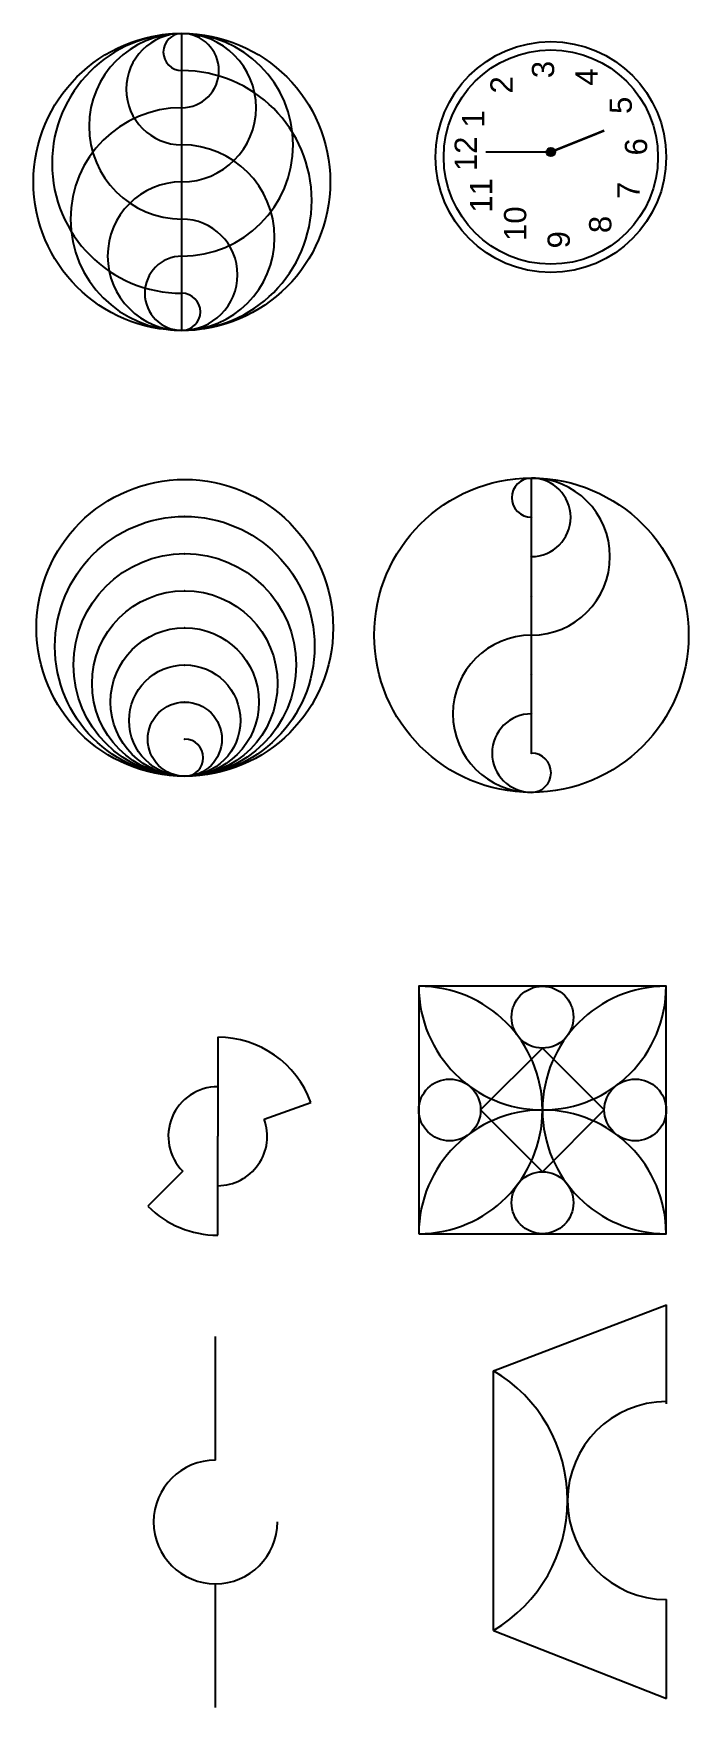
# Model space of a CAD drawing. Header units: millimetres. Extents: x -368 to 956, y -2 to 3381.
import ezdxf

# ---------------------------------------------------------------- set-up
doc = ezdxf.new("R2010")
doc.units = ezdxf.units.MM
doc.header["$PDMODE"] = 3
doc.layers.get('0').update_dxf_attribs({"true_color": 0xc2ced6})
doc.styles.get("Standard").update_dxf_attribs({"font": 'arial.ttf'})

msp = doc.modelspace()

# ---------------------------------------------------------------- hatches: boundary and pattern name
h = msp.add_hatch(color=256)
h.dxf.hatch_style = 1
h.paths.add_polyline_path([(669.3, 3141.7, 1), (686.5, 3141.7, 1)])

# ---------------------------------------------------------------- linework, layer by layer
for p, q in [((-68, 2781.2), (-68, 3381.2)), ((638.6, 1926.9), (638.6, 2482.8)), ((4.6, 1352.7), (4.6, 1152.7)), ((98.6, 1186.9), (192.6, 1221.1)), ((4.6, 952.7), (4.6, 1152.7)), ((-66.1, 1082), (-136.8, 1011.3)), ((561.7, 678.8), (911.7, 811.6)), ((911.7, 611.6), (911.7, 811.6)), ((0, 498.1), (0, 748.1)), ((561.7, 153.8), (561.7, 678.8)), ((0, -1.9), (0, 248.1)), ((911.7, 16.3), (911.7, 216.3)), ((561.7, 153.8), (911.7, 16.3))]:
    msp.add_line(p, q)
at = {"const_width": 5}
msp.add_lwpolyline([(677.9, 3141.7), (785.9, 3185)], dxfattribs=at)
msp.add_lwpolyline([(677.9, 3141.7), (546.7, 3141.7)])
for points in [[(411, 955.7), (911, 955.7), (911, 1455.7), (411, 1455.7)], [(536, 1205.7), (661, 1080.7), (786, 1205.7), (661, 1330.7)]]:
    msp.add_lwpolyline(points, close=True)
for centre, radius in [((-68, 3081.2), 300), ((677.9, 3131.5), 233.2), ((677.9, 3131.5), 216.5), ((677.9, 3141.7), 8.57), ((-62.1, 2180.1), 300), ((638.6, 2165.1), 317.7), ((-62.1, 2142.6), 262.5), ((-62.1, 2105.1), 225), ((-62.1, 2067.6), 187.5), ((-62.1, 2030.1), 150), ((-62.1, 1992.6), 112.5), ((-62.1, 1955.1), 75), ((661, 1393.2), 62.5), ((473.5, 1205.7), 62.5), ((848.5, 1205.7), 62.5), ((661, 1018.2), 62.5)]:
    msp.add_circle(centre, radius)
for centre, radius, start, end in [((-68, 3118.7), 262.5, 90, 270), ((-68, 3193.7), 187.5, 90, 270), ((-68, 3268.7), 112.5, 90, 270), ((-68, 3343.7), 37.5, 90, 270), ((-68, 3306.2), 75, 270, 90), ((-68, 3231.2), 150, 270, 90), ((-68, 3156.2), 225, 270, 90), ((-68, 3043.7), 262.5, 270, 90), ((-68, 3006.2), 225, 90, 270), ((-68, 2968.7), 187.5, 270, 90), ((-68, 2931.2), 150, 90, 270), ((-68, 2893.7), 112.5, 270, 90), ((-68, 2856.2), 75, 90, 270), ((-68, 2818.7), 37.5, 270, 90), ((638.6, 2443.1), 39.7, 90, 270), ((638.6, 2403.4), 79.4, 270, 90), ((638.6, 2324), 158.8, 270, 90), ((638.6, 2006.3), 158.8, 90, 270), ((638.6, 1926.9), 79.4, 90, 270), ((-62.1, 1917.6), 37.5, 270, 90), ((638.6, 1887.2), 39.7, 270, 90), ((411, 1205.7), 250, 270, 90), ((661, 1455.7), 250, 180, 0), ((911, 1205.7), 250, 90, 270), ((4.6, 1152.7), 200, 20, 90), ((4.6, 1152.7), 100, 90, 225), ((4.6, 1152.7), 100, 270, 20), ((661, 955.7), 250, 360, 180), ((4.6, 1152.7), 200, 225, 270), ((407, 416.3), 304.7, 300.5102, 59.4898), ((911.7, 416.3), 200, 90, 270), ((0, 373.1), 125, 90, 0)]:
    msp.add_arc(centre, radius, start, end)
for p in [(-68, 3306.2), (-68, 3231.2), (-68, 3156.2), (-68, 3081.2), (-68, 3006.2), (-68, 2931.2), (-68, 2856.2), (-62.1, 2405.1), (638.6, 2403.4), (-62.1, 2330.1), (638.6, 2324), (-62.1, 2255.1), (638.6, 2244.5), (-62.1, 2180.1), (638.6, 2165.1), (-62.1, 2105.1), (638.6, 2085.7), (-62.1, 2030.1), (638.6, 2006.3), (-62.1, 1955.1), (638.6, 1926.9)]:
    msp.add_point(p)

# ---------------------------------------------------------------- texts
for s, p in [('3 ', (684.6, 3290.9)), ('2', (600.7, 3259.9)), ('4 ', (772.7, 3275.7)), ('5 ', (841.5, 3218.6)), ('1', (543.6, 3191.1)), ('12', (528.4, 3103)), ('6 ', (872.5, 3134.7)), ('11', (559.4, 3019.1)), ('7 ', (857.4, 3046.6)), ('10', (628.2, 2961.9)), ('9 ', (716.3, 2946.8)), ('8 ', (800.2, 2977.8))]:
    msp.add_text(s, height=45, rotation=90).set_placement(p)

doc.saveas('drawing.dxf')
